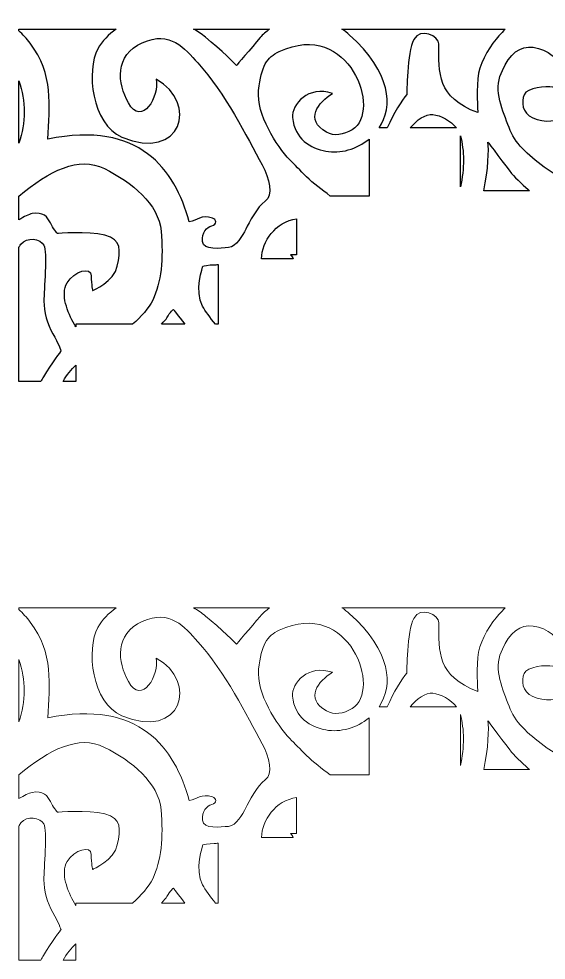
# Model space of a CAD drawing. Header units: centimetres. Extents: x -9 to 9.7, y 4.6 to 13.5.
# Drawn here: x -8.85 to -4, y 4.73 to 13.4 of the extents above; entities that cross this region are included whole.
import ezdxf

# ---------------------------------------------------------------- set-up
doc = ezdxf.new("R2010")
doc.units = ezdxf.units.CM
doc.header["$MEASUREMENT"] = 0
doc.layers.add('layer 1', color=7, linetype='Continuous')

msp = doc.modelspace()

# ---------------------------------------------------------------- linework, layer by layer
at = {"layer": 'layer 1', "color": 30}
for points, knots in [([(-5.98503, 11.77057), (-5.98503, 11.77057), (-5.62714, 11.77057), (-5.62714, 11.77057), (-5.62714, 11.77057), (-5.62714, 11.77057), (-5.62714, 12.29511), (-5.62714, 12.29511), (-5.62714, 12.29511), (-5.74012, 12.20126), (-5.89216, 12.15811), (-6.02374, 12.18291), (-6.02374, 12.18291), (-6.16695, 12.2099), (-6.31274, 12.29551), (-6.33083, 12.493), (-6.33083, 12.493), (-6.34209, 12.61598), (-6.18408, 12.79082), (-5.96494, 12.71429), (-5.96494, 12.71429), (-6.09466, 12.63321), (-6.223, 12.4722), (-6.01861, 12.35889), (-6.01861, 12.35889), (-5.94604, 12.31866), (-5.86364, 12.33207), (-5.78199, 12.38159), (-5.78199, 12.38159), (-5.50554, 12.54925), (-5.80701, 13.40255), (-6.4533, 13.10269), (-6.4533, 13.10269), (-6.56669, 13.05008), (-6.62112, 12.96652), (-6.6438, 12.74369), (-6.6438, 12.74369), (-6.66648, 12.52086), (-6.47851, 12.23098), (-6.35604, 12.10409), (-6.35604, 12.10409), (-6.31395, 12.06047), (-6.26029, 12.00502), (-6.2021, 11.9479), (-6.2021, 11.9479), (-6.13904, 11.88598), (-6.06256, 11.82806), (-5.98503, 11.77057)], [0, 0, 0, 0, 0.0769231, 0.0769231, 0.0769231, 0.0769231, 0.1538462, 0.1538462, 0.1538462, 0.1538462, 0.2307692, 0.2307692, 0.2307692, 0.2307692, 0.3076923, 0.3076923, 0.3076923, 0.3076923, 0.3846154, 0.3846154, 0.3846154, 0.3846154, 0.4615385, 0.4615385, 0.4615385, 0.4615385, 0.5384615, 0.5384615, 0.5384615, 0.5384615, 0.6153846, 0.6153846, 0.6153846, 0.6153846, 0.6923077, 0.6923077, 0.6923077, 0.6923077, 0.7692308, 0.7692308, 0.7692308, 0.7692308, 0.8461538, 0.8461538, 0.8461538, 0.8461538, 1, 1, 1, 1]), ([(-8.85269, 13.30783), (-8.85269, 13.30296), (-8.85269, 13.29808), (-8.85269, 13.2932), (-8.85269, 13.2932), (-8.81586, 13.25956), (-8.78174, 13.22052), (-8.74844, 13.17697), (-8.74844, 13.17697), (-8.53045, 12.89189), (-8.57016, 12.60167), (-8.58515, 12.29493), (-8.58515, 12.29493), (-7.7388, 12.46604), (-7.41774, 12.01901), (-7.28336, 11.53359), (-7.28336, 11.53359), (-7.20646, 11.54671), (-7.17567, 11.59962), (-7.07017, 11.56763), (-7.07017, 11.56763), (-7.02935, 11.55525), (-7.02482, 11.50883), (-7.07471, 11.49645), (-7.07471, 11.49645), (-7.1246, 11.48407), (-7.16543, 11.43455), (-7.16089, 11.35099), (-7.16089, 11.35099), (-7.15635, 11.26743), (-6.99306, 11.28909), (-6.92049, 11.29528), (-6.92049, 11.29528), (-6.84792, 11.30147), (-6.79349, 11.4067), (-6.76174, 11.4655), (-6.76174, 11.4655), (-6.72998, 11.5243), (-6.65849, 11.67174), (-6.58289, 11.72333), (-6.58289, 11.72333), (-6.50729, 11.77491), (-6.54358, 11.93276), (-6.61162, 12.05657), (-6.61162, 12.05657), (-6.75501, 12.31746), (-6.95013, 12.71796), (-7.2044, 12.99578), (-7.2044, 12.99578), (-7.32811, 13.13095), (-7.45523, 13.2982), (-7.71554, 13.18266), (-7.71554, 13.18266), (-7.97323, 13.0683), (-7.94307, 12.80456), (-7.84395, 12.62916), (-7.84395, 12.62916), (-7.71649, 12.40363), (-7.55808, 12.69177), (-7.5869, 12.84582), (-7.5869, 12.84582), (-7.19496, 12.62852), (-7.35477, 12.08234), (-7.90255, 12.31313), (-7.90255, 12.31313), (-8.18002, 12.43004), (-8.23467, 12.93037), (-8.12438, 13.12579), (-8.12438, 13.12579), (-8.08378, 13.19772), (-8.02624, 13.26), (-7.95598, 13.30785), (-7.95598, 13.30785), (-8.25488, 13.30784), (-8.55378, 13.30784), (-8.85269, 13.30783)], [0, 0, 0, 0, 0.05, 0.05, 0.05, 0.05, 0.1, 0.1, 0.1, 0.1, 0.15, 0.15, 0.15, 0.15, 0.2, 0.2, 0.2, 0.2, 0.25, 0.25, 0.25, 0.25, 0.3, 0.3, 0.3, 0.3, 0.35, 0.35, 0.35, 0.35, 0.4, 0.4, 0.4, 0.4, 0.45, 0.45, 0.45, 0.45, 0.5, 0.5, 0.5, 0.5, 0.55, 0.55, 0.55, 0.55, 0.6, 0.6, 0.6, 0.6, 0.65, 0.65, 0.65, 0.65, 0.7, 0.7, 0.7, 0.7, 0.75, 0.75, 0.75, 0.75, 0.8, 0.8, 0.8, 0.8, 0.85, 0.85, 0.85, 0.85, 0.9, 0.9, 0.9, 0.9, 1, 1, 1, 1]), ([(-6.54267, 13.30787), (-6.77614, 13.30787), (-7.00962, 13.30786), (-7.24309, 13.30786), (-7.24309, 13.30786), (-7.20666, 13.28664), (-7.17001, 13.26172), (-7.13328, 13.23271), (-7.13328, 13.23271), (-6.98964, 13.11922), (-6.84792, 12.97271), (-6.84792, 12.97271), (-6.84792, 12.97271), (-6.84792, 12.97271), (-6.71184, 13.13364), (-6.6302, 13.22958), (-6.6302, 13.22958), (-6.60525, 13.25889), (-6.57564, 13.28509), (-6.54267, 13.30787)], [0, 0, 0, 0, 0.1666667, 0.1666667, 0.1666667, 0.1666667, 0.3333333, 0.3333333, 0.3333333, 0.3333333, 0.5, 0.5, 0.5, 0.5, 0.6666667, 0.6666667, 0.6666667, 0.6666667, 1, 1, 1, 1]), ([(-5.53452, 12.39736), (-5.53452, 12.39736), (-5.45875, 12.39736), (-5.45875, 12.39736), (-5.45875, 12.39736), (-5.40292, 12.52895), (-5.32529, 12.65301), (-5.27851, 12.70655), (-5.27851, 12.70655), (-5.27851, 12.70655), (-5.27851, 13.09341), (-5.21501, 13.21101), (-5.21501, 13.21101), (-5.15151, 13.32862), (-4.98368, 13.24196), (-4.98368, 13.17078), (-4.98368, 13.17078), (-4.98368, 12.90445), (-5.00241, 12.67842), (-4.62459, 12.53839), (-4.62459, 12.53839), (-4.62459, 12.53839), (-4.64123, 12.78031), (-4.61855, 12.90101), (-4.61855, 12.90101), (-4.59587, 13.02171), (-4.49835, 13.17388), (-4.43031, 13.24506), (-4.43031, 13.24506), (-4.4106, 13.26567), (-4.3928, 13.28732), (-4.37271, 13.30791), (-4.37271, 13.30791), (-4.87382, 13.3079), (-5.37492, 13.30789), (-5.87602, 13.30788), (-5.87602, 13.30788), (-5.84935, 13.29006), (-5.82668, 13.2722), (-5.8092, 13.25641), (-5.8092, 13.25641), (-5.4171, 12.90191), (-5.40382, 12.59302), (-5.53452, 12.39736)], [0, 0, 0, 0, 0.0833333, 0.0833333, 0.0833333, 0.0833333, 0.1666667, 0.1666667, 0.1666667, 0.1666667, 0.25, 0.25, 0.25, 0.25, 0.3333333, 0.3333333, 0.3333333, 0.3333333, 0.4166667, 0.4166667, 0.4166667, 0.4166667, 0.5, 0.5, 0.5, 0.5, 0.5833333, 0.5833333, 0.5833333, 0.5833333, 0.6666667, 0.6666667, 0.6666667, 0.6666667, 0.75, 0.75, 0.75, 0.75, 0.8333333, 0.8333333, 0.8333333, 0.8333333, 1, 1, 1, 1]), ([(-3.53222, 11.81858), (-3.35289, 11.81852), (-3.17355, 11.81846), (-2.99422, 11.8184), (-2.99422, 11.8184), (-2.98324, 11.96612), (-3.00609, 12.27194), (-3.1525, 12.27194), (-3.1525, 12.27194), (-3.20354, 12.27194), (-3.19219, 12.3261), (-3.15817, 12.34158), (-3.15817, 12.34158), (-3.12858, 12.35504), (-3.01745, 12.32458), (-2.95545, 12.28586), (-2.95545, 12.28586), (-2.95545, 12.28586), (-2.95545, 12.4102), (-2.95545, 12.4102), (-2.95545, 12.4102), (-2.95545, 12.4102), (-2.18657, 12.4102), (-2.18657, 12.4102), (-2.18657, 12.4102), (-2.13161, 12.54636), (-2.05514, 12.72547), (-2.10518, 12.87058), (-2.10518, 12.87058), (-2.15962, 13.02842), (-2.25487, 13.13983), (-2.36826, 13.14293), (-2.36826, 13.14293), (-2.48166, 13.14602), (-2.64495, 13.05936), (-2.64495, 12.96961), (-2.64495, 12.96961), (-2.64495, 12.87986), (-2.64949, 12.75916), (-2.59052, 12.77154), (-2.59052, 12.77154), (-2.53156, 12.78392), (-2.35466, 12.76845), (-2.32744, 12.70345), (-2.32744, 12.70345), (-2.30023, 12.63846), (-2.3093, 12.53633), (-2.40909, 12.48991), (-2.40909, 12.48991), (-2.50888, 12.44348), (-2.64949, 12.45277), (-2.71753, 12.51776), (-2.71753, 12.51776), (-2.78556, 12.58275), (-2.84453, 12.69417), (-2.84453, 12.82106), (-2.84453, 12.82106), (-2.84453, 12.94795), (-2.8536, 13.06246), (-2.8536, 13.06246), (-2.8536, 13.06246), (-2.8536, 13.06246), (-3.02596, 13.06555), (-3.08947, 13.10269), (-3.08947, 13.10269), (-3.15297, 13.13983), (-3.18925, 13.19554), (-3.18925, 13.25744), (-3.18925, 13.25744), (-3.18925, 13.27487), (-3.18321, 13.29299), (-3.17393, 13.30793), (-3.17393, 13.30793), (-3.23345, 13.30793), (-3.29297, 13.30793), (-3.35249, 13.30792), (-3.35249, 13.30792), (-3.34321, 13.29299), (-3.33717, 13.27487), (-3.33717, 13.25744), (-3.33717, 13.25744), (-3.33717, 13.19554), (-3.37345, 13.13983), (-3.43695, 13.10269), (-3.43695, 13.10269), (-3.50046, 13.06555), (-3.67282, 13.06246), (-3.67282, 13.06246), (-3.67282, 13.06246), (-3.67282, 13.06246), (-3.68189, 12.94795), (-3.68189, 12.82106), (-3.68189, 12.82106), (-3.68189, 12.69417), (-3.74086, 12.58275), (-3.8089, 12.51776), (-3.8089, 12.51776), (-3.87693, 12.45277), (-4.01754, 12.44348), (-4.11733, 12.48991), (-4.11733, 12.48991), (-4.21712, 12.53633), (-4.22619, 12.63846), (-4.19898, 12.70345), (-4.19898, 12.70345), (-4.17176, 12.76845), (-3.99487, 12.78392), (-3.9359, 12.77154), (-3.9359, 12.77154), (-3.87693, 12.75916), (-3.88147, 12.87986), (-3.88147, 12.96961), (-3.88147, 12.96961), (-3.88147, 13.05936), (-4.04476, 13.14602), (-4.15815, 13.14293), (-4.15815, 13.14293), (-4.27155, 13.13983), (-4.36681, 13.02842), (-4.42123, 12.87058), (-4.42123, 12.87058), (-4.47567, 12.71274), (-4.38041, 12.51467), (-4.32598, 12.3754), (-4.32598, 12.3754), (-4.27155, 12.23613), (-4.1394, 12.12879), (-3.9863, 12.01659), (-3.9863, 12.01659), (-3.83321, 11.90439), (-3.71413, 11.95856), (-3.69712, 12.00885), (-3.69712, 12.00885), (-3.68011, 12.05915), (-3.64609, 12.22164), (-3.59506, 12.26807), (-3.59506, 12.26807), (-3.54402, 12.31449), (-3.40227, 12.35705), (-3.36825, 12.34158), (-3.36825, 12.34158), (-3.33423, 12.3261), (-3.32288, 12.27194), (-3.37392, 12.27194), (-3.37392, 12.27194), (-3.52027, 12.27194), (-3.54316, 11.96637), (-3.53222, 11.81858)], [0, 0, 0, 0, 0.0263158, 0.0263158, 0.0263158, 0.0263158, 0.0526316, 0.0526316, 0.0526316, 0.0526316, 0.0789474, 0.0789474, 0.0789474, 0.0789474, 0.1052632, 0.1052632, 0.1052632, 0.1052632, 0.1315789, 0.1315789, 0.1315789, 0.1315789, 0.1578947, 0.1578947, 0.1578947, 0.1578947, 0.1842105, 0.1842105, 0.1842105, 0.1842105, 0.2105263, 0.2105263, 0.2105263, 0.2105263, 0.2368421, 0.2368421, 0.2368421, 0.2368421, 0.2631579, 0.2631579, 0.2631579, 0.2631579, 0.2894737, 0.2894737, 0.2894737, 0.2894737, 0.3157895, 0.3157895, 0.3157895, 0.3157895, 0.3421053, 0.3421053, 0.3421053, 0.3421053, 0.3684211, 0.3684211, 0.3684211, 0.3684211, 0.3947368, 0.3947368, 0.3947368, 0.3947368, 0.4210526, 0.4210526, 0.4210526, 0.4210526, 0.4473684, 0.4473684, 0.4473684, 0.4473684, 0.4736842, 0.4736842, 0.4736842, 0.4736842, 0.5, 0.5, 0.5, 0.5, 0.5263158, 0.5263158, 0.5263158, 0.5263158, 0.5526316, 0.5526316, 0.5526316, 0.5526316, 0.5789474, 0.5789474, 0.5789474, 0.5789474, 0.6052632, 0.6052632, 0.6052632, 0.6052632, 0.6315789, 0.6315789, 0.6315789, 0.6315789, 0.6578947, 0.6578947, 0.6578947, 0.6578947, 0.6842105, 0.6842105, 0.6842105, 0.6842105, 0.7105263, 0.7105263, 0.7105263, 0.7105263, 0.7368421, 0.7368421, 0.7368421, 0.7368421, 0.7631579, 0.7631579, 0.7631579, 0.7631579, 0.7894737, 0.7894737, 0.7894737, 0.7894737, 0.8157895, 0.8157895, 0.8157895, 0.8157895, 0.8421053, 0.8421053, 0.8421053, 0.8421053, 0.8684211, 0.8684211, 0.8684211, 0.8684211, 0.8947368, 0.8947368, 0.8947368, 0.8947368, 0.9210526, 0.9210526, 0.9210526, 0.9210526, 0.9473684, 0.9473684, 0.9473684, 0.9473684, 1, 1, 1, 1]), ([(-8.85269, 12.83118), (-8.85269, 12.64), (-8.85269, 12.44881), (-8.85269, 12.25763), (-8.85269, 12.25763), (-8.78714, 12.4453), (-8.78728, 12.6433), (-8.85269, 12.83118)], [0, 0, 0, 0, 0.3333333, 0.3333333, 0.3333333, 0.3333333, 1, 1, 1, 1]), ([(-5.24809, 12.39736), (-5.24809, 12.39736), (-4.82253, 12.39736), (-4.82253, 12.39736), (-4.82253, 12.39736), (-4.87459, 12.46272), (-4.9684, 12.51372), (-5.03811, 12.52086), (-5.03811, 12.52086), (-5.10793, 12.528), (-5.18818, 12.47123), (-5.24809, 12.39736)], [0, 0, 0, 0, 0.25, 0.25, 0.25, 0.25, 0.5, 0.5, 0.5, 0.5, 1, 1, 1, 1]), ([(-4.78561, 12.32448), (-4.78561, 12.32448), (-4.78561, 11.85429), (-4.78561, 11.85429), (-4.78561, 11.85429), (-4.7471, 12.02392), (-4.74852, 12.18978), (-4.78561, 12.32448)], [0, 0, 0, 0, 0.3333333, 0.3333333, 0.3333333, 0.3333333, 1, 1, 1, 1]), ([(-4.56981, 11.81894), (-4.43002, 11.81889), (-4.29022, 11.81884), (-4.15043, 11.81879), (-4.15043, 11.81879), (-4.18252, 11.84756), (-4.27599, 11.93254), (-4.31329, 11.97919), (-4.31329, 11.97919), (-4.35865, 12.03593), (-4.53203, 12.26781), (-4.53203, 12.26781), (-4.53203, 12.26781), (-4.52252, 12.19658), (-4.52819, 12.01476), (-4.56981, 11.81894)], [0, 0, 0, 0, 0.2, 0.2, 0.2, 0.2, 0.4, 0.4, 0.4, 0.4, 0.6, 0.6, 0.6, 0.6, 1, 1, 1, 1]), ([(-8.85269, 11.77044), (-8.85269, 11.69709), (-8.85269, 11.62373), (-8.85269, 11.55038), (-8.85269, 11.55038), (-8.80381, 11.58075), (-8.75819, 11.60181), (-8.7303, 11.60787), (-8.7303, 11.60787), (-8.63051, 11.62953), (-8.58515, 11.57382), (-8.56247, 11.5243), (-8.56247, 11.5243), (-8.53979, 11.47479), (-8.49897, 11.42527), (-8.49897, 11.42527), (-8.49897, 11.42527), (-8.49897, 11.42527), (-8.21775, 11.45003), (-8.05899, 11.40979), (-8.05899, 11.40979), (-7.90023, 11.36956), (-7.91838, 11.26743), (-7.94559, 11.12506), (-7.94559, 11.12506), (-7.97281, 10.9827), (-8.17239, 10.89914), (-8.17239, 10.89914), (-8.17239, 10.89914), (-8.17239, 10.89914), (-8.18599, 10.94556), (-8.18599, 11.03531), (-8.18599, 11.03531), (-8.18599, 11.12506), (-8.34475, 11.07864), (-8.40825, 10.97032), (-8.40825, 10.97032), (-8.47175, 10.862), (-8.40371, 10.70107), (-8.34021, 10.58656), (-8.34021, 10.58656), (-8.33624, 10.57939), (-8.33189, 10.57254), (-8.32721, 10.56599), (-8.32721, 10.56599), (-8.32721, 10.56599), (-8.32721, 10.58907), (-8.32721, 10.58907), (-8.32721, 10.58907), (-8.32721, 10.58907), (-7.80483, 10.58907), (-7.80483, 10.58907), (-7.80483, 10.58907), (-7.72811, 10.65687), (-7.6549, 10.73902), (-7.61901, 10.81248), (-7.61901, 10.81248), (-7.5419, 10.97032), (-7.51922, 11.19625), (-7.5419, 11.44693), (-7.5419, 11.44693), (-7.56458, 11.69762), (-7.81405, 11.89878), (-8.06353, 12.02258), (-8.06353, 12.02258), (-8.304, 12.14191), (-8.56976, 12.00242), (-8.85269, 11.77044)], [0, 0, 0, 0, 0.0555556, 0.0555556, 0.0555556, 0.0555556, 0.1111111, 0.1111111, 0.1111111, 0.1111111, 0.1666667, 0.1666667, 0.1666667, 0.1666667, 0.2222222, 0.2222222, 0.2222222, 0.2222222, 0.2777778, 0.2777778, 0.2777778, 0.2777778, 0.3333333, 0.3333333, 0.3333333, 0.3333333, 0.3888889, 0.3888889, 0.3888889, 0.3888889, 0.4444444, 0.4444444, 0.4444444, 0.4444444, 0.5, 0.5, 0.5, 0.5, 0.5555556, 0.5555556, 0.5555556, 0.5555556, 0.6111111, 0.6111111, 0.6111111, 0.6111111, 0.6666667, 0.6666667, 0.6666667, 0.6666667, 0.7222222, 0.7222222, 0.7222222, 0.7222222, 0.7777778, 0.7777778, 0.7777778, 0.7777778, 0.8333333, 0.8333333, 0.8333333, 0.8333333, 0.8888889, 0.8888889, 0.8888889, 0.8888889, 1, 1, 1, 1]), ([(-6.61876, 11.19266), (-6.61876, 11.19266), (-6.32441, 11.19266), (-6.32441, 11.19266), (-6.32441, 11.19266), (-6.33197, 11.20437), (-6.34015, 11.21639), (-6.34898, 11.22874), (-6.34898, 11.22874), (-6.32968, 11.23018), (-6.3112, 11.23042), (-6.29355, 11.22956), (-6.29355, 11.22956), (-6.29355, 11.22956), (-6.29355, 11.56101), (-6.29355, 11.56101), (-6.29355, 11.56101), (-6.4916, 11.53334), (-6.61016, 11.35137), (-6.61876, 11.19266)], [0, 0, 0, 0, 0.1666667, 0.1666667, 0.1666667, 0.1666667, 0.3333333, 0.3333333, 0.3333333, 0.3333333, 0.5, 0.5, 0.5, 0.5, 0.6666667, 0.6666667, 0.6666667, 0.6666667, 1, 1, 1, 1]), ([(-8.85269, 11.29673), (-8.85269, 10.88534), (-8.85269, 10.47394), (-8.85269, 10.06254), (-8.85269, 10.06254), (-8.78495, 10.06254), (-8.71722, 10.06254), (-8.64948, 10.06254), (-8.64948, 10.06254), (-8.6422, 10.07708), (-8.63451, 10.09144), (-8.62644, 10.10536), (-8.62644, 10.10536), (-8.55462, 10.22916), (-8.4639, 10.34394), (-8.4639, 10.34394), (-8.4639, 10.34394), (-8.4639, 10.34394), (-8.48658, 10.41358), (-8.5395, 10.50128), (-8.5395, 10.50128), (-8.59242, 10.58897), (-8.62144, 10.70726), (-8.62144, 10.8032), (-8.62144, 10.8032), (-8.62144, 10.89914), (-8.58968, 11.25814), (-8.62144, 11.31695), (-8.62144, 11.31695), (-8.65319, 11.37575), (-8.78019, 11.40051), (-8.83462, 11.32623), (-8.83462, 11.32623), (-8.84156, 11.31676), (-8.84753, 11.30684), (-8.85269, 11.29673)], [0, 0, 0, 0, 0.1, 0.1, 0.1, 0.1, 0.2, 0.2, 0.2, 0.2, 0.3, 0.3, 0.3, 0.3, 0.4, 0.4, 0.4, 0.4, 0.5, 0.5, 0.5, 0.5, 0.6, 0.6, 0.6, 0.6, 0.7, 0.7, 0.7, 0.7, 0.8, 0.8, 0.8, 0.8, 1, 1, 1, 1]), ([(-7.04266, 10.58907), (-7.04266, 10.58907), (-7.01692, 10.58907), (-7.01692, 10.58907), (-7.01692, 10.58907), (-7.01692, 10.77397), (-7.01692, 10.9447), (-7.01692, 11.13984), (-7.01692, 11.13984), (-7.03074, 11.13835), (-7.04293, 11.13744), (-7.05203, 11.13744), (-7.05203, 11.13744), (-7.10192, 11.13744), (-7.15635, 11.12506), (-7.15635, 11.12506), (-7.15635, 11.12506), (-7.15635, 11.12506), (-7.238, 10.89295), (-7.16089, 10.75677), (-7.16089, 10.75677), (-7.1341, 10.70946), (-7.09179, 10.65007), (-7.04266, 10.58907)], [0, 0, 0, 0, 0.1428571, 0.1428571, 0.1428571, 0.1428571, 0.2857143, 0.2857143, 0.2857143, 0.2857143, 0.4285714, 0.4285714, 0.4285714, 0.4285714, 0.5714286, 0.5714286, 0.5714286, 0.5714286, 0.7142857, 0.7142857, 0.7142857, 0.7142857, 1, 1, 1, 1]), ([(-7.53989, 10.58907), (-7.53989, 10.58907), (-7.32399, 10.58907), (-7.32399, 10.58907), (-7.32399, 10.58907), (-7.38611, 10.67037), (-7.42813, 10.72567), (-7.42813, 10.72567), (-7.42813, 10.72567), (-7.42813, 10.72567), (-7.45838, 10.70504), (-7.48862, 10.64829), (-7.48862, 10.64829), (-7.49584, 10.63475), (-7.51427, 10.61414), (-7.53989, 10.58907)], [0, 0, 0, 0, 0.2, 0.2, 0.2, 0.2, 0.4, 0.4, 0.4, 0.4, 0.6, 0.6, 0.6, 0.6, 1, 1, 1, 1]), ([(-8.44483, 10.06254), (-8.40562, 10.06254), (-8.36641, 10.06254), (-8.32721, 10.06254), (-8.32721, 10.06254), (-8.32721, 10.06254), (-8.32721, 10.21183), (-8.32721, 10.21183), (-8.32721, 10.21183), (-8.36772, 10.17482), (-8.41529, 10.12302), (-8.44454, 10.06314), (-8.44454, 10.06314), (-8.44464, 10.06294), (-8.44473, 10.06274), (-8.44483, 10.06254)], [0, 0, 0, 0, 0.2, 0.2, 0.2, 0.2, 0.4, 0.4, 0.4, 0.4, 0.6, 0.6, 0.6, 0.6, 1, 1, 1, 1])]:
    msp.add_open_spline(points, degree=3, knots=knots, dxfattribs=at)
at = {"layer": 'layer 1', "color": 177, "lineweight": 9}
for points, knots in [([(-5.98503, 6.43975), (-5.98503, 6.43975), (-5.62714, 6.43975), (-5.62714, 6.43975), (-5.62714, 6.43975), (-5.62714, 6.43975), (-5.62714, 6.96429), (-5.62714, 6.96429), (-5.62714, 6.96429), (-5.74012, 6.87044), (-5.89216, 6.82729), (-6.02374, 6.85209), (-6.02374, 6.85209), (-6.16695, 6.87908), (-6.31274, 6.96469), (-6.33083, 7.16218), (-6.33083, 7.16218), (-6.34209, 7.28516), (-6.18408, 7.46), (-5.96494, 7.38347), (-5.96494, 7.38347), (-6.09466, 7.30239), (-6.223, 7.14138), (-6.01861, 7.02807), (-6.01861, 7.02807), (-5.94604, 6.98784), (-5.86364, 7.00125), (-5.78199, 7.05077), (-5.78199, 7.05077), (-5.50554, 7.21843), (-5.80701, 8.07173), (-6.4533, 7.77187), (-6.4533, 7.77187), (-6.56669, 7.71926), (-6.62112, 7.6357), (-6.6438, 7.41287), (-6.6438, 7.41287), (-6.66648, 7.19004), (-6.47851, 6.90016), (-6.35604, 6.77327), (-6.35604, 6.77327), (-6.31395, 6.72965), (-6.26029, 6.6742), (-6.2021, 6.61708), (-6.2021, 6.61708), (-6.13904, 6.55516), (-6.06256, 6.49724), (-5.98503, 6.43975)], [0, 0, 0, 0, 0.0769231, 0.0769231, 0.0769231, 0.0769231, 0.1538462, 0.1538462, 0.1538462, 0.1538462, 0.2307692, 0.2307692, 0.2307692, 0.2307692, 0.3076923, 0.3076923, 0.3076923, 0.3076923, 0.3846154, 0.3846154, 0.3846154, 0.3846154, 0.4615385, 0.4615385, 0.4615385, 0.4615385, 0.5384615, 0.5384615, 0.5384615, 0.5384615, 0.6153846, 0.6153846, 0.6153846, 0.6153846, 0.6923077, 0.6923077, 0.6923077, 0.6923077, 0.7692308, 0.7692308, 0.7692308, 0.7692308, 0.8461538, 0.8461538, 0.8461538, 0.8461538, 1, 1, 1, 1]), ([(-5.53452, 7.06654), (-5.53452, 7.06654), (-5.45875, 7.06654), (-5.45875, 7.06654), (-5.45875, 7.06654), (-5.40292, 7.19813), (-5.32529, 7.32219), (-5.27851, 7.37573), (-5.27851, 7.37573), (-5.27851, 7.37573), (-5.27851, 7.76259), (-5.21501, 7.88019), (-5.21501, 7.88019), (-5.15151, 7.9978), (-4.98368, 7.91114), (-4.98368, 7.83996), (-4.98368, 7.83996), (-4.98368, 7.57363), (-5.00241, 7.3476), (-4.62459, 7.20757), (-4.62459, 7.20757), (-4.62459, 7.20757), (-4.64123, 7.44949), (-4.61855, 7.57019), (-4.61855, 7.57019), (-4.59587, 7.69089), (-4.49835, 7.84306), (-4.43031, 7.91424), (-4.43031, 7.91424), (-4.4106, 7.93485), (-4.3928, 7.9565), (-4.37271, 7.97709), (-4.37271, 7.97709), (-4.87382, 7.97708), (-5.37492, 7.97707), (-5.87602, 7.97706), (-5.87602, 7.97706), (-5.84935, 7.95924), (-5.82668, 7.94138), (-5.8092, 7.92559), (-5.8092, 7.92559), (-5.4171, 7.57109), (-5.40382, 7.2622), (-5.53452, 7.06654)], [0, 0, 0, 0, 0.0833333, 0.0833333, 0.0833333, 0.0833333, 0.1666667, 0.1666667, 0.1666667, 0.1666667, 0.25, 0.25, 0.25, 0.25, 0.3333333, 0.3333333, 0.3333333, 0.3333333, 0.4166667, 0.4166667, 0.4166667, 0.4166667, 0.5, 0.5, 0.5, 0.5, 0.5833333, 0.5833333, 0.5833333, 0.5833333, 0.6666667, 0.6666667, 0.6666667, 0.6666667, 0.75, 0.75, 0.75, 0.75, 0.8333333, 0.8333333, 0.8333333, 0.8333333, 1, 1, 1, 1]), ([(-8.85269, 7.97701), (-8.85269, 7.97214), (-8.85269, 7.96726), (-8.85269, 7.96238), (-8.85269, 7.96238), (-8.81586, 7.92874), (-8.78174, 7.8897), (-8.74844, 7.84615), (-8.74844, 7.84615), (-8.53045, 7.56107), (-8.57016, 7.27085), (-8.58515, 6.96411), (-8.58515, 6.96411), (-7.7388, 7.13522), (-7.41774, 6.68819), (-7.28336, 6.20277), (-7.28336, 6.20277), (-7.20646, 6.21589), (-7.17567, 6.2688), (-7.07017, 6.23681), (-7.07017, 6.23681), (-7.02935, 6.22443), (-7.02482, 6.17801), (-7.07471, 6.16563), (-7.07471, 6.16563), (-7.1246, 6.15325), (-7.16543, 6.10373), (-7.16089, 6.02017), (-7.16089, 6.02017), (-7.15635, 5.93661), (-6.99306, 5.95827), (-6.92049, 5.96446), (-6.92049, 5.96446), (-6.84792, 5.97065), (-6.79349, 6.07588), (-6.76174, 6.13468), (-6.76174, 6.13468), (-6.72998, 6.19348), (-6.65849, 6.34092), (-6.58289, 6.39251), (-6.58289, 6.39251), (-6.50729, 6.44409), (-6.54358, 6.60194), (-6.61162, 6.72575), (-6.61162, 6.72575), (-6.75501, 6.98664), (-6.95013, 7.38714), (-7.2044, 7.66496), (-7.2044, 7.66496), (-7.32811, 7.80013), (-7.45523, 7.96738), (-7.71554, 7.85184), (-7.71554, 7.85184), (-7.97323, 7.73748), (-7.94307, 7.47374), (-7.84395, 7.29834), (-7.84395, 7.29834), (-7.71649, 7.07281), (-7.55808, 7.36095), (-7.5869, 7.515), (-7.5869, 7.515), (-7.19496, 7.2977), (-7.35477, 6.75152), (-7.90255, 6.98231), (-7.90255, 6.98231), (-8.18002, 7.09922), (-8.23467, 7.59955), (-8.12438, 7.79497), (-8.12438, 7.79497), (-8.08378, 7.8669), (-8.02624, 7.92918), (-7.95598, 7.97703), (-7.95598, 7.97703), (-8.25488, 7.97702), (-8.55378, 7.97702), (-8.85269, 7.97701)], [0, 0, 0, 0, 0.05, 0.05, 0.05, 0.05, 0.1, 0.1, 0.1, 0.1, 0.15, 0.15, 0.15, 0.15, 0.2, 0.2, 0.2, 0.2, 0.25, 0.25, 0.25, 0.25, 0.3, 0.3, 0.3, 0.3, 0.35, 0.35, 0.35, 0.35, 0.4, 0.4, 0.4, 0.4, 0.45, 0.45, 0.45, 0.45, 0.5, 0.5, 0.5, 0.5, 0.55, 0.55, 0.55, 0.55, 0.6, 0.6, 0.6, 0.6, 0.65, 0.65, 0.65, 0.65, 0.7, 0.7, 0.7, 0.7, 0.75, 0.75, 0.75, 0.75, 0.8, 0.8, 0.8, 0.8, 0.85, 0.85, 0.85, 0.85, 0.9, 0.9, 0.9, 0.9, 1, 1, 1, 1]), ([(-6.54267, 7.97705), (-6.77614, 7.97705), (-7.00962, 7.97704), (-7.24309, 7.97704), (-7.24309, 7.97704), (-7.20666, 7.95582), (-7.17001, 7.9309), (-7.13328, 7.90189), (-7.13328, 7.90189), (-6.98964, 7.7884), (-6.84792, 7.64189), (-6.84792, 7.64189), (-6.84792, 7.64189), (-6.84792, 7.64189), (-6.71184, 7.80282), (-6.6302, 7.89876), (-6.6302, 7.89876), (-6.60525, 7.92807), (-6.57564, 7.95427), (-6.54267, 7.97705)], [0, 0, 0, 0, 0.1666667, 0.1666667, 0.1666667, 0.1666667, 0.3333333, 0.3333333, 0.3333333, 0.3333333, 0.5, 0.5, 0.5, 0.5, 0.6666667, 0.6666667, 0.6666667, 0.6666667, 1, 1, 1, 1]), ([(-3.53222, 6.48776), (-3.35289, 6.4877), (-3.17355, 6.48764), (-2.99422, 6.48758), (-2.99422, 6.48758), (-2.98324, 6.6353), (-3.00609, 6.94112), (-3.1525, 6.94112), (-3.1525, 6.94112), (-3.20354, 6.94112), (-3.19219, 6.99528), (-3.15817, 7.01076), (-3.15817, 7.01076), (-3.12858, 7.02422), (-3.01745, 6.99376), (-2.95545, 6.95504), (-2.95545, 6.95504), (-2.95545, 6.95504), (-2.95545, 7.07938), (-2.95545, 7.07938), (-2.95545, 7.07938), (-2.95545, 7.07938), (-2.18657, 7.07938), (-2.18657, 7.07938), (-2.18657, 7.07938), (-2.13161, 7.21554), (-2.05514, 7.39465), (-2.10518, 7.53976), (-2.10518, 7.53976), (-2.15962, 7.6976), (-2.25487, 7.80901), (-2.36826, 7.81211), (-2.36826, 7.81211), (-2.48166, 7.8152), (-2.64495, 7.72854), (-2.64495, 7.63879), (-2.64495, 7.63879), (-2.64495, 7.54904), (-2.64949, 7.42834), (-2.59052, 7.44072), (-2.59052, 7.44072), (-2.53156, 7.4531), (-2.35466, 7.43763), (-2.32744, 7.37263), (-2.32744, 7.37263), (-2.30023, 7.30764), (-2.3093, 7.20551), (-2.40909, 7.15909), (-2.40909, 7.15909), (-2.50888, 7.11266), (-2.64949, 7.12195), (-2.71753, 7.18694), (-2.71753, 7.18694), (-2.78556, 7.25193), (-2.84453, 7.36335), (-2.84453, 7.49024), (-2.84453, 7.49024), (-2.84453, 7.61713), (-2.8536, 7.73164), (-2.8536, 7.73164), (-2.8536, 7.73164), (-2.8536, 7.73164), (-3.02596, 7.73473), (-3.08947, 7.77187), (-3.08947, 7.77187), (-3.15297, 7.80901), (-3.18925, 7.86472), (-3.18925, 7.92662), (-3.18925, 7.92662), (-3.18925, 7.94405), (-3.18321, 7.96217), (-3.17393, 7.97711), (-3.17393, 7.97711), (-3.23345, 7.97711), (-3.29297, 7.97711), (-3.35249, 7.9771), (-3.35249, 7.9771), (-3.34321, 7.96217), (-3.33717, 7.94405), (-3.33717, 7.92662), (-3.33717, 7.92662), (-3.33717, 7.86472), (-3.37345, 7.80901), (-3.43695, 7.77187), (-3.43695, 7.77187), (-3.50046, 7.73473), (-3.67282, 7.73164), (-3.67282, 7.73164), (-3.67282, 7.73164), (-3.67282, 7.73164), (-3.68189, 7.61713), (-3.68189, 7.49024), (-3.68189, 7.49024), (-3.68189, 7.36335), (-3.74086, 7.25193), (-3.8089, 7.18694), (-3.8089, 7.18694), (-3.87693, 7.12195), (-4.01754, 7.11266), (-4.11733, 7.15909), (-4.11733, 7.15909), (-4.21712, 7.20551), (-4.22619, 7.30764), (-4.19898, 7.37263), (-4.19898, 7.37263), (-4.17176, 7.43763), (-3.99487, 7.4531), (-3.9359, 7.44072), (-3.9359, 7.44072), (-3.87693, 7.42834), (-3.88147, 7.54904), (-3.88147, 7.63879), (-3.88147, 7.63879), (-3.88147, 7.72854), (-4.04476, 7.8152), (-4.15815, 7.81211), (-4.15815, 7.81211), (-4.27155, 7.80901), (-4.36681, 7.6976), (-4.42123, 7.53976), (-4.42123, 7.53976), (-4.47567, 7.38192), (-4.38041, 7.18385), (-4.32598, 7.04458), (-4.32598, 7.04458), (-4.27155, 6.90531), (-4.1394, 6.79797), (-3.9863, 6.68577), (-3.9863, 6.68577), (-3.83321, 6.57357), (-3.71413, 6.62774), (-3.69712, 6.67803), (-3.69712, 6.67803), (-3.68011, 6.72833), (-3.64609, 6.89082), (-3.59506, 6.93725), (-3.59506, 6.93725), (-3.54402, 6.98367), (-3.40227, 7.02623), (-3.36825, 7.01076), (-3.36825, 7.01076), (-3.33423, 6.99528), (-3.32288, 6.94112), (-3.37392, 6.94112), (-3.37392, 6.94112), (-3.52027, 6.94112), (-3.54316, 6.63555), (-3.53222, 6.48776)], [0, 0, 0, 0, 0.0263158, 0.0263158, 0.0263158, 0.0263158, 0.0526316, 0.0526316, 0.0526316, 0.0526316, 0.0789474, 0.0789474, 0.0789474, 0.0789474, 0.1052632, 0.1052632, 0.1052632, 0.1052632, 0.1315789, 0.1315789, 0.1315789, 0.1315789, 0.1578947, 0.1578947, 0.1578947, 0.1578947, 0.1842105, 0.1842105, 0.1842105, 0.1842105, 0.2105263, 0.2105263, 0.2105263, 0.2105263, 0.2368421, 0.2368421, 0.2368421, 0.2368421, 0.2631579, 0.2631579, 0.2631579, 0.2631579, 0.2894737, 0.2894737, 0.2894737, 0.2894737, 0.3157895, 0.3157895, 0.3157895, 0.3157895, 0.3421053, 0.3421053, 0.3421053, 0.3421053, 0.3684211, 0.3684211, 0.3684211, 0.3684211, 0.3947368, 0.3947368, 0.3947368, 0.3947368, 0.4210526, 0.4210526, 0.4210526, 0.4210526, 0.4473684, 0.4473684, 0.4473684, 0.4473684, 0.4736842, 0.4736842, 0.4736842, 0.4736842, 0.5, 0.5, 0.5, 0.5, 0.5263158, 0.5263158, 0.5263158, 0.5263158, 0.5526316, 0.5526316, 0.5526316, 0.5526316, 0.5789474, 0.5789474, 0.5789474, 0.5789474, 0.6052632, 0.6052632, 0.6052632, 0.6052632, 0.6315789, 0.6315789, 0.6315789, 0.6315789, 0.6578947, 0.6578947, 0.6578947, 0.6578947, 0.6842105, 0.6842105, 0.6842105, 0.6842105, 0.7105263, 0.7105263, 0.7105263, 0.7105263, 0.7368421, 0.7368421, 0.7368421, 0.7368421, 0.7631579, 0.7631579, 0.7631579, 0.7631579, 0.7894737, 0.7894737, 0.7894737, 0.7894737, 0.8157895, 0.8157895, 0.8157895, 0.8157895, 0.8421053, 0.8421053, 0.8421053, 0.8421053, 0.8684211, 0.8684211, 0.8684211, 0.8684211, 0.8947368, 0.8947368, 0.8947368, 0.8947368, 0.9210526, 0.9210526, 0.9210526, 0.9210526, 0.9473684, 0.9473684, 0.9473684, 0.9473684, 1, 1, 1, 1]), ([(-8.85269, 7.50036), (-8.85269, 7.30918), (-8.85269, 7.11799), (-8.85269, 6.92681), (-8.85269, 6.92681), (-8.78714, 7.11448), (-8.78728, 7.31248), (-8.85269, 7.50036)], [0, 0, 0, 0, 0.3333333, 0.3333333, 0.3333333, 0.3333333, 1, 1, 1, 1]), ([(-5.24809, 7.06654), (-5.24809, 7.06654), (-4.82253, 7.06654), (-4.82253, 7.06654), (-4.82253, 7.06654), (-4.87459, 7.1319), (-4.9684, 7.1829), (-5.03811, 7.19004), (-5.03811, 7.19004), (-5.10793, 7.19718), (-5.18818, 7.14041), (-5.24809, 7.06654)], [0, 0, 0, 0, 0.25, 0.25, 0.25, 0.25, 0.5, 0.5, 0.5, 0.5, 1, 1, 1, 1]), ([(-4.78561, 6.99366), (-4.78561, 6.99366), (-4.78561, 6.52347), (-4.78561, 6.52347), (-4.78561, 6.52347), (-4.7471, 6.6931), (-4.74852, 6.85896), (-4.78561, 6.99366)], [0, 0, 0, 0, 0.3333333, 0.3333333, 0.3333333, 0.3333333, 1, 1, 1, 1]), ([(-4.56981, 6.48812), (-4.43002, 6.48807), (-4.29022, 6.48802), (-4.15043, 6.48797), (-4.15043, 6.48797), (-4.18252, 6.51674), (-4.27599, 6.60172), (-4.31329, 6.64837), (-4.31329, 6.64837), (-4.35865, 6.70511), (-4.53203, 6.93699), (-4.53203, 6.93699), (-4.53203, 6.93699), (-4.52252, 6.86576), (-4.52819, 6.68394), (-4.56981, 6.48812)], [0, 0, 0, 0, 0.2, 0.2, 0.2, 0.2, 0.4, 0.4, 0.4, 0.4, 0.6, 0.6, 0.6, 0.6, 1, 1, 1, 1]), ([(-8.85269, 6.43962), (-8.85269, 6.36627), (-8.85269, 6.29291), (-8.85269, 6.21956), (-8.85269, 6.21956), (-8.80381, 6.24993), (-8.75819, 6.27099), (-8.7303, 6.27705), (-8.7303, 6.27705), (-8.63051, 6.29871), (-8.58515, 6.243), (-8.56247, 6.19348), (-8.56247, 6.19348), (-8.53979, 6.14397), (-8.49897, 6.09445), (-8.49897, 6.09445), (-8.49897, 6.09445), (-8.49897, 6.09445), (-8.21775, 6.11921), (-8.05899, 6.07897), (-8.05899, 6.07897), (-7.90023, 6.03874), (-7.91838, 5.93661), (-7.94559, 5.79424), (-7.94559, 5.79424), (-7.97281, 5.65188), (-8.17239, 5.56832), (-8.17239, 5.56832), (-8.17239, 5.56832), (-8.17239, 5.56832), (-8.18599, 5.61474), (-8.18599, 5.70449), (-8.18599, 5.70449), (-8.18599, 5.79424), (-8.34475, 5.74782), (-8.40825, 5.6395), (-8.40825, 5.6395), (-8.47175, 5.53118), (-8.40371, 5.37025), (-8.34021, 5.25574), (-8.34021, 5.25574), (-8.33624, 5.24857), (-8.33189, 5.24172), (-8.32721, 5.23517), (-8.32721, 5.23517), (-8.32721, 5.23517), (-8.32721, 5.25825), (-8.32721, 5.25825), (-8.32721, 5.25825), (-8.32721, 5.25825), (-7.80483, 5.25825), (-7.80483, 5.25825), (-7.80483, 5.25825), (-7.72811, 5.32605), (-7.6549, 5.4082), (-7.61901, 5.48166), (-7.61901, 5.48166), (-7.5419, 5.6395), (-7.51922, 5.86543), (-7.5419, 6.11611), (-7.5419, 6.11611), (-7.56458, 6.3668), (-7.81405, 6.56796), (-8.06353, 6.69176), (-8.06353, 6.69176), (-8.304, 6.81109), (-8.56976, 6.6716), (-8.85269, 6.43962)], [0, 0, 0, 0, 0.0555556, 0.0555556, 0.0555556, 0.0555556, 0.1111111, 0.1111111, 0.1111111, 0.1111111, 0.1666667, 0.1666667, 0.1666667, 0.1666667, 0.2222222, 0.2222222, 0.2222222, 0.2222222, 0.2777778, 0.2777778, 0.2777778, 0.2777778, 0.3333333, 0.3333333, 0.3333333, 0.3333333, 0.3888889, 0.3888889, 0.3888889, 0.3888889, 0.4444444, 0.4444444, 0.4444444, 0.4444444, 0.5, 0.5, 0.5, 0.5, 0.5555556, 0.5555556, 0.5555556, 0.5555556, 0.6111111, 0.6111111, 0.6111111, 0.6111111, 0.6666667, 0.6666667, 0.6666667, 0.6666667, 0.7222222, 0.7222222, 0.7222222, 0.7222222, 0.7777778, 0.7777778, 0.7777778, 0.7777778, 0.8333333, 0.8333333, 0.8333333, 0.8333333, 0.8888889, 0.8888889, 0.8888889, 0.8888889, 1, 1, 1, 1]), ([(-6.61876, 5.86184), (-6.61876, 5.86184), (-6.32441, 5.86184), (-6.32441, 5.86184), (-6.32441, 5.86184), (-6.33197, 5.87355), (-6.34015, 5.88557), (-6.34898, 5.89792), (-6.34898, 5.89792), (-6.32968, 5.89936), (-6.3112, 5.8996), (-6.29355, 5.89874), (-6.29355, 5.89874), (-6.29355, 5.89874), (-6.29355, 6.23019), (-6.29355, 6.23019), (-6.29355, 6.23019), (-6.4916, 6.20252), (-6.61016, 6.02055), (-6.61876, 5.86184)], [0, 0, 0, 0, 0.1666667, 0.1666667, 0.1666667, 0.1666667, 0.3333333, 0.3333333, 0.3333333, 0.3333333, 0.5, 0.5, 0.5, 0.5, 0.6666667, 0.6666667, 0.6666667, 0.6666667, 1, 1, 1, 1]), ([(-8.85269, 5.96591), (-8.85269, 5.55452), (-8.85269, 5.14312), (-8.85269, 4.73172), (-8.85269, 4.73172), (-8.78495, 4.73172), (-8.71722, 4.73172), (-8.64948, 4.73172), (-8.64948, 4.73172), (-8.6422, 4.74626), (-8.63451, 4.76062), (-8.62644, 4.77454), (-8.62644, 4.77454), (-8.55462, 4.89834), (-8.4639, 5.01312), (-8.4639, 5.01312), (-8.4639, 5.01312), (-8.4639, 5.01312), (-8.48658, 5.08276), (-8.5395, 5.17046), (-8.5395, 5.17046), (-8.59242, 5.25815), (-8.62144, 5.37644), (-8.62144, 5.47238), (-8.62144, 5.47238), (-8.62144, 5.56832), (-8.58968, 5.92732), (-8.62144, 5.98613), (-8.62144, 5.98613), (-8.65319, 6.04493), (-8.78019, 6.06969), (-8.83462, 5.99541), (-8.83462, 5.99541), (-8.84156, 5.98594), (-8.84753, 5.97602), (-8.85269, 5.96591)], [0, 0, 0, 0, 0.1, 0.1, 0.1, 0.1, 0.2, 0.2, 0.2, 0.2, 0.3, 0.3, 0.3, 0.3, 0.4, 0.4, 0.4, 0.4, 0.5, 0.5, 0.5, 0.5, 0.6, 0.6, 0.6, 0.6, 0.7, 0.7, 0.7, 0.7, 0.8, 0.8, 0.8, 0.8, 1, 1, 1, 1]), ([(-7.04266, 5.25825), (-7.04266, 5.25825), (-7.01692, 5.25825), (-7.01692, 5.25825), (-7.01692, 5.25825), (-7.01692, 5.44315), (-7.01692, 5.61388), (-7.01692, 5.80902), (-7.01692, 5.80902), (-7.03074, 5.80753), (-7.04293, 5.80662), (-7.05203, 5.80662), (-7.05203, 5.80662), (-7.10192, 5.80662), (-7.15635, 5.79424), (-7.15635, 5.79424), (-7.15635, 5.79424), (-7.15635, 5.79424), (-7.238, 5.56213), (-7.16089, 5.42595), (-7.16089, 5.42595), (-7.1341, 5.37864), (-7.09179, 5.31925), (-7.04266, 5.25825)], [0, 0, 0, 0, 0.1428571, 0.1428571, 0.1428571, 0.1428571, 0.2857143, 0.2857143, 0.2857143, 0.2857143, 0.4285714, 0.4285714, 0.4285714, 0.4285714, 0.5714286, 0.5714286, 0.5714286, 0.5714286, 0.7142857, 0.7142857, 0.7142857, 0.7142857, 1, 1, 1, 1]), ([(-7.53989, 5.25825), (-7.53989, 5.25825), (-7.32399, 5.25825), (-7.32399, 5.25825), (-7.32399, 5.25825), (-7.38611, 5.33955), (-7.42813, 5.39485), (-7.42813, 5.39485), (-7.42813, 5.39485), (-7.42813, 5.39485), (-7.45838, 5.37422), (-7.48862, 5.31747), (-7.48862, 5.31747), (-7.49584, 5.30393), (-7.51427, 5.28332), (-7.53989, 5.25825)], [0, 0, 0, 0, 0.2, 0.2, 0.2, 0.2, 0.4, 0.4, 0.4, 0.4, 0.6, 0.6, 0.6, 0.6, 1, 1, 1, 1]), ([(-8.44483, 4.73172), (-8.40562, 4.73172), (-8.36641, 4.73172), (-8.32721, 4.73172), (-8.32721, 4.73172), (-8.32721, 4.73172), (-8.32721, 4.88101), (-8.32721, 4.88101), (-8.32721, 4.88101), (-8.36772, 4.844), (-8.41529, 4.7922), (-8.44454, 4.73232), (-8.44454, 4.73232), (-8.44464, 4.73212), (-8.44473, 4.73192), (-8.44483, 4.73172)], [0, 0, 0, 0, 0.2, 0.2, 0.2, 0.2, 0.4, 0.4, 0.4, 0.4, 0.6, 0.6, 0.6, 0.6, 1, 1, 1, 1])]:
    msp.add_open_spline(points, degree=3, knots=knots, dxfattribs=at)

doc.saveas('drawing.dxf')
